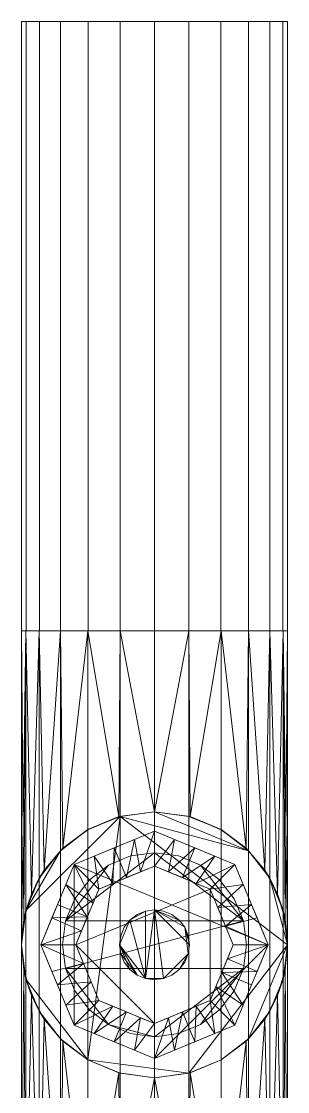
# Model space of a CAD drawing. Header units: inches. Extents: x -3326 to -59, y 8 to 1043.
# Drawn here: x -3326.14 to -3324.24, y 965.66 to 973.31 of the extents above; entities that cross this region are included whole.
import ezdxf

# ---------------------------------------------------------------- set-up
doc = ezdxf.new("R2010")
doc.units = ezdxf.units.IN
doc.header["$MEASUREMENT"] = 0
doc.layers.add('F-SPRN', color=10, linetype='Continuous', lineweight=9)
doc.layers.add('P-PIPE', color=10, linetype='Continuous', lineweight=9)

# ---------------------------------------------------------------- blocks, each defined once
blk = doc.blocks.new('Sprinkler - Pendent_up - 1_2_ Pendent-388337-05 - Fourth Level')
at = {"layer": 'F-SPRN'}
mesh = blk.add_polyface(dxfattribs=at)
corners = [(0, 0.25), (-0.0647, 0.2415), (-0.125, 0.2165), (-0.1768, 0.1768), (-0.2165, 0.125), (-0.2415, 0.0647), (-0.25, 0), (-0.2415, -0.0647), (-0.2165, -0.125), (-0.1768, -0.1768), (-0.125, -0.2165), (-0.0647, -0.2415), (0, -0.25), (0.0647, -0.2415), (0.125, -0.2165), (0.1768, -0.1768), (0.2165, -0.125), (0.2415, -0.0647), (0.25, 0), (0.2415, 0.0647), (0.2165, 0.125), (0.1768, 0.1768), (0.125, 0.2165), (0.0647, 0.2415)]
mesh.append_faces([[corners[k] for k in face] for face in [(3, 1, 2), (17, 15, 16)]], dxfattribs={"vtx0": -1})
mesh.append_faces([[corners[k] for k in face] for face in [(0, 13, 17, 18)]], dxfattribs={"vtx0": -1, "vtx1": -1, "vtx3": -1})
mesh.append_faces([[corners[k] for k in face] for face in [(11, 0, 1, 3)]], dxfattribs={"vtx0": -1, "vtx2": -1, "vtx3": -1})
mesh.append_faces([[corners[k] for k in face] for face in [(0, 11, 12, 13)]], dxfattribs={"vtx0": -1, "vtx3": -1})
mesh.append_faces([[corners[k] for k in face] for face in [(9, 10, 6)]], dxfattribs={"vtx1": -1, "vtx2": -1})
mesh.append_faces([[corners[k] for k in face] for face in [(10, 11, 3, 6), (20, 21, 0, 18)]], dxfattribs={"vtx1": -1, "vtx2": -1, "vtx3": -1})
mesh.append_faces([[corners[k] for k in face] for face in [(7, 8, 9, 6), (4, 5, 6, 3), (22, 23, 0, 21), (18, 19, 20)]], dxfattribs={"vtx2": -1})
mesh.append_faces([[corners[k] for k in face] for face in [(13, 14, 15, 17)]], dxfattribs={"vtx2": -1, "vtx3": -1})
mesh = blk.add_polyface(dxfattribs=at)
corners = [(0, 0.25, -2.125), (0.0647, 0.2415, -2.125), (0.125, 0.2165, -2.125), (0.1768, 0.1768, -2.125), (0.2165, 0.125, -2.125), (0.2415, 0.0647, -2.125), (0.25, 0, -2.125), (0.2415, -0.0647, -2.125), (0.2165, -0.125, -2.125), (0.1768, -0.1768, -2.125), (0.125, -0.2165, -2.125), (0.0647, -0.2415, -2.125), (0, -0.25, -2.125), (-0.0647, -0.2415, -2.125), (-0.125, -0.2165, -2.125), (-0.1768, -0.1768, -2.125), (-0.2165, -0.125, -2.125), (-0.2415, -0.0647, -2.125), (-0.25, 0, -2.125), (-0.2415, 0.0647, -2.125), (-0.2165, 0.125, -2.125), (-0.1768, 0.1768, -2.125), (-0.125, 0.2165, -2.125), (-0.0647, 0.2415, -2.125)]
mesh.append_faces([[corners[k] for k in face] for face in [(9, 7, 8), (13, 11, 12)]], dxfattribs={"vtx0": -1})
mesh.append_faces([[corners[k] for k in face] for face in [(4, 0, 3)]], dxfattribs={"vtx0": -1, "vtx1": -1})
mesh.append_faces([[corners[k] for k in face] for face in [(0, 11, 13, 23), (13, 18, 21)]], dxfattribs={"vtx0": -1, "vtx1": -1, "vtx2": -1})
mesh.append_faces([[corners[k] for k in face] for face in [(7, 11, 0, 4)]], dxfattribs={"vtx0": -1, "vtx1": -1, "vtx2": -1, "vtx3": -1})
mesh.append_faces([[corners[k] for k in face] for face in [(6, 7, 4, 5)]], dxfattribs={"vtx1": -1})
mesh.append_faces([[corners[k] for k in face] for face in [(13, 14, 17, 18)]], dxfattribs={"vtx1": -1, "vtx3": -1})
mesh.append_faces([[corners[k] for k in face] for face in [(15, 16, 17, 14)]], dxfattribs={"vtx2": -1})
mesh.append_faces([[corners[k] for k in face] for face in [(9, 10, 11, 7), (21, 22, 23, 13)]], dxfattribs={"vtx2": -1, "vtx3": -1})
mesh.append_faces([[corners[k] for k in face] for face in [(0, 1, 2, 3), (18, 19, 20, 21)]], dxfattribs={"vtx3": -1})
mesh = blk.add_polyface(dxfattribs=at)
corners = [(0, -0.25), (-0.0647, -0.2415), (-0.125, -0.2165), (-0.1768, -0.1768), (-0.2165, -0.125), (-0.2415, -0.0647), (-0.25, 0), (-0.2415, 0.0647), (-0.2165, 0.125), (-0.1768, 0.1768), (-0.125, 0.2165), (-0.0647, 0.2415), (0, 0.25), (0, 0.25, -2.125), (-0.0647, 0.2415, -2.125), (-0.125, 0.2165, -2.125), (-0.1768, 0.1768, -2.125), (-0.2165, 0.125, -2.125), (-0.2415, 0.0647, -2.125), (-0.25, 0, -2.125), (-0.2415, -0.0647, -2.125), (-0.2165, -0.125, -2.125), (-0.1768, -0.1768, -2.125), (-0.125, -0.2165, -2.125), (-0.0647, -0.2415, -2.125), (0, -0.25, -2.125)]
mesh.append_faces([[corners[k] for k in face] for face in [(13, 14, 11, 12), (0, 1, 24, 25)]], dxfattribs={"vtx1": -1})
mesh.append_faces([[corners[k] for k in face] for face in [(14, 15, 10, 11), (16, 17, 8, 9), (15, 16, 9, 10), (17, 18, 7, 8), (6, 7, 18, 19), (19, 20, 5, 6), (20, 21, 4, 5), (22, 23, 2, 3), (21, 22, 3, 4), (23, 24, 1, 2)]], dxfattribs={"vtx1": -1, "vtx3": -1})
mesh = blk.add_polyface(dxfattribs=at)
corners = [(0, 0.25), (0.0647, 0.2415), (0.125, 0.2165), (0.1768, 0.1768), (0.2165, 0.125), (0.2415, 0.0647), (0.25, 0), (0.2415, -0.0647), (0.2165, -0.125), (0.1768, -0.1768), (0.125, -0.2165), (0.0647, -0.2415), (0, -0.25), (0, -0.25, -2.125), (0.0647, -0.2415, -2.125), (0.125, -0.2165, -2.125), (0.1768, -0.1768, -2.125), (0.2165, -0.125, -2.125), (0.2415, -0.0647, -2.125), (0.25, 0, -2.125), (0.2415, 0.0647, -2.125), (0.2165, 0.125, -2.125), (0.1768, 0.1768, -2.125), (0.125, 0.2165, -2.125), (0.0647, 0.2415, -2.125), (0, 0.25, -2.125)]
mesh.append_faces([[corners[k] for k in face] for face in [(13, 14, 11, 12), (0, 1, 24, 25)]], dxfattribs={"vtx1": -1})
mesh.append_faces([[corners[k] for k in face] for face in [(14, 15, 10, 11), (16, 17, 8, 9), (15, 16, 9, 10), (17, 18, 7, 8), (6, 7, 18, 19), (19, 20, 5, 6), (20, 21, 4, 5), (22, 23, 2, 3), (21, 22, 3, 4), (23, 24, 1, 2)]], dxfattribs={"vtx1": -1, "vtx3": -1})
blk = doc.blocks.new('Tee - Welded - Generic - Standard-1125979-05 - Fourth Level')
at = {"layer": 'P-PIPE'}
mesh = blk.add_polyface(dxfattribs=at)
corners = [(-2.2441, -0.9508), (-2.2441, -0.9184, 0.2461), (-2.2441, -0.8234, 0.4754), (-2.2441, -0.6723, 0.6723), (-2.2441, -0.4754, 0.8234), (-2.2441, -0.2461, 0.9184), (-2.2441, 0, 0.9508), (-2.2441, 0.2461, 0.9184), (-2.2441, 0.4754, 0.8234), (-2.2441, 0.6723, 0.6723), (-2.2441, 0.8234, 0.4754), (-2.2441, 0.9184, 0.2461), (-2.2441, 0.9508), (-2.2441, 0.9184, -0.2461), (-2.2441, 0.8234, -0.4754), (-2.2441, 0.6723, -0.6723), (-2.2441, 0.4754, -0.8234), (-2.2441, 0.2461, -0.9184), (-2.2441, 0, -0.9508), (-2.2441, -0.2461, -0.9184), (-2.2441, -0.4754, -0.8234), (-2.2441, -0.6723, -0.6723), (-2.2441, -0.8234, -0.4754), (-2.2441, -0.9184, -0.2461)]
mesh.append_faces([[corners[k] for k in face] for face in [(10, 0, 7, 9)]], dxfattribs={"vtx0": -1, "vtx1": -1, "vtx2": -1})
mesh.append_faces([[corners[k] for k in face] for face in [(13, 21, 0, 10)]], dxfattribs={"vtx0": -1, "vtx1": -1, "vtx2": -1, "vtx3": -1})
mesh.append_faces([[corners[k] for k in face] for face in [(13, 16, 20, 21), (5, 7, 0, 1)]], dxfattribs={"vtx0": -1, "vtx1": -1, "vtx3": -1})
mesh.append_faces([[corners[k] for k in face] for face in [(4, 5, 3)]], dxfattribs={"vtx1": -1})
mesh.append_faces([[corners[k] for k in face] for face in [(18, 19, 20), (22, 23, 0, 21), (7, 8, 9), (5, 6, 7)]], dxfattribs={"vtx2": -1})
mesh.append_faces([[corners[k] for k in face] for face in [(16, 17, 18, 20), (1, 2, 3, 5)]], dxfattribs={"vtx2": -1, "vtx3": -1})
mesh.append_faces([[corners[k] for k in face] for face in [(13, 14, 15, 16), (10, 11, 12, 13)]], dxfattribs={"vtx3": -1})
mesh = blk.add_polyface(dxfattribs=at)
corners = [(-2.2441, 0.9508), (-2.2441, 0.9184, 0.2461), (-2.2441, 0.8234, 0.4754), (-2.2441, 0.6723, 0.6723), (-2.2441, 0.4754, 0.8234), (-2.2441, 0.2461, 0.9184), (-2.2441, 0, 0.9508), (-2.2441, -0.2461, 0.9184), (-2.2441, -0.4754, 0.8234), (-2.2441, -0.6723, 0.6723), (-2.2441, -0.8234, 0.4754), (-2.2441, -0.9184, 0.2461), (-2.2441, -0.9508), (-0.9508, -0.9508), (-0.9163, -0.9163, 0.2538), (-0.8229, -0.8229, 0.4762), (-0.6899, -0.6899, 0.6542), (-0.5329, -0.5329, 0.7874), (-0.3617, -0.3617, 0.8793), (-0.1826, -0.1826, 0.9331), (0, 0, 0.9508), (0.1826, -0.1826, 0.9331), (0.3617, -0.3617, 0.8793), (0.5329, -0.5329, 0.7874), (0.6899, -0.6899, 0.6542), (0.8229, -0.8229, 0.4762), (0.9163, -0.9163, 0.2538), (0.9508, -0.9508), (2.2441, -0.9508), (2.2441, -0.9184, 0.2461), (2.2441, -0.8234, 0.4754), (2.2441, -0.6723, 0.6723), (2.2441, -0.4754, 0.8234), (2.2441, -0.2461, 0.9184), (2.2441, 0, 0.9508), (2.2441, 0.2461, 0.9184), (2.2441, 0.4754, 0.8234), (2.2441, 0.6723, 0.6723), (2.2441, 0.8234, 0.4754), (2.2441, 0.9184, 0.2461), (2.2441, 0.9508)]
mesh.append_faces([[corners[k] for k in face] for face in [(13, 11, 12)]], dxfattribs={"vtx0": -1})
mesh.append_faces([[corners[k] for k in face] for face in [(27, 29, 26), (25, 30, 24), (11, 14, 10), (9, 17, 8), (16, 10, 15), (23, 32, 22), (21, 34, 20), (22, 33, 21), (33, 22, 32), (19, 7, 18), (7, 19, 6)]], dxfattribs={"vtx0": -1, "vtx1": -1})
mesh.append_faces([[corners[k] for k in face] for face in [(30, 25, 26), (24, 30, 31), (8, 17, 18), (21, 33, 34), (18, 7, 8), (20, 5, 6)]], dxfattribs={"vtx0": -1, "vtx2": -1})
mesh.append_faces([[corners[k] for k in face] for face in [(20, 34, 35, 5)]], dxfattribs={"vtx0": -1, "vtx2": -1, "vtx3": -1})
mesh.append_faces([[corners[k] for k in face] for face in [(28, 29, 27)]], dxfattribs={"vtx1": -1})
mesh.append_faces([[corners[k] for k in face] for face in [(29, 30, 26), (31, 32, 23), (23, 24, 31), (13, 14, 11), (14, 15, 10), (16, 17, 9), (9, 10, 16), (19, 20, 6)]], dxfattribs={"vtx1": -1, "vtx2": -1})
mesh.append_faces([[corners[k] for k in face] for face in [(38, 39, 1, 2), (36, 37, 3, 4), (37, 38, 2, 3), (35, 36, 4, 5)]], dxfattribs={"vtx1": -1, "vtx3": -1})
mesh.append_faces([[corners[k] for k in face] for face in [(39, 40, 0, 1)]], dxfattribs={"vtx3": -1})
mesh = blk.add_polyface(dxfattribs=at)
corners = [(-2.2441, -0.9508), (-2.2441, -0.9184, -0.2461), (-2.2441, -0.8234, -0.4754), (-2.2441, -0.6723, -0.6723), (-2.2441, -0.4754, -0.8234), (-2.2441, -0.2461, -0.9184), (-2.2441, 0, -0.9508), (-2.2441, 0.2461, -0.9184), (-2.2441, 0.4754, -0.8234), (-2.2441, 0.6723, -0.6723), (-2.2441, 0.8234, -0.4754), (-2.2441, 0.9184, -0.2461), (-2.2441, 0.9508), (2.2441, 0.9508), (2.2441, 0.9184, -0.2461), (2.2441, 0.8234, -0.4754), (2.2441, 0.6723, -0.6723), (2.2441, 0.4754, -0.8234), (2.2441, 0.2461, -0.9184), (2.2441, 0, -0.9508), (2.2441, -0.2461, -0.9184), (2.2441, -0.4754, -0.8234), (2.2441, -0.6723, -0.6723), (2.2441, -0.8234, -0.4754), (2.2441, -0.9184, -0.2461), (2.2441, -0.9508), (0.9508, -0.9508), (0.9163, -0.9163, -0.2538), (0.8229, -0.8229, -0.4762), (0.6899, -0.6899, -0.6542), (0.5329, -0.5329, -0.7874), (0.3617, -0.3617, -0.8793), (0.1826, -0.1826, -0.9331), (0, 0, -0.9508), (-0.1826, -0.1826, -0.9331), (-0.3617, -0.3617, -0.8793), (-0.5329, -0.5329, -0.7874), (-0.6899, -0.6899, -0.6542), (-0.8229, -0.8229, -0.4762), (-0.9163, -0.9163, -0.2538), (-0.9508, -0.9508)]
mesh.append_faces([[corners[k] for k in face] for face in [(1, 40, 0)]], dxfattribs={"vtx0": -1})
mesh.append_faces([[corners[k] for k in face] for face in [(33, 19, 32), (6, 34, 5), (32, 20, 31), (24, 27, 23), (27, 24, 26), (36, 4, 35), (3, 37, 2), (38, 2, 37), (21, 31, 20)]], dxfattribs={"vtx0": -1, "vtx1": -1})
mesh.append_faces([[corners[k] for k in face] for face in [(35, 4, 5), (6, 33, 34), (23, 28, 29), (29, 22, 23), (21, 30, 31), (23, 27, 28), (36, 3, 4), (3, 36, 37), (39, 1, 2)]], dxfattribs={"vtx0": -1, "vtx2": -1})
mesh.append_faces([[corners[k] for k in face] for face in [(19, 20, 32), (34, 35, 5), (6, 7, 33), (21, 22, 30), (29, 30, 22), (39, 40, 1), (38, 39, 2)]], dxfattribs={"vtx1": -1, "vtx2": -1})
mesh.append_faces([[corners[k] for k in face] for face in [(18, 19, 33, 7)]], dxfattribs={"vtx1": -1, "vtx2": -1, "vtx3": -1})
mesh.append_faces([[corners[k] for k in face] for face in [(15, 16, 9, 10), (14, 15, 10, 11), (16, 17, 8, 9), (17, 18, 7, 8)]], dxfattribs={"vtx1": -1, "vtx3": -1})
mesh.append_faces([[corners[k] for k in face] for face in [(12, 13, 14, 11), (24, 25, 26)]], dxfattribs={"vtx2": -1})
mesh = blk.add_polyface(dxfattribs=at)
corners = [(2.2441, -0.9508), (2.2441, -0.9184, -0.2461), (2.2441, -0.8234, -0.4754), (2.2441, -0.6723, -0.6723), (2.2441, -0.4754, -0.8234), (2.2441, -0.2461, -0.9184), (2.2441, 0, -0.9508), (2.2441, 0.2461, -0.9184), (2.2441, 0.4754, -0.8234), (2.2441, 0.6723, -0.6723), (2.2441, 0.8234, -0.4754), (2.2441, 0.9184, -0.2461), (2.2441, 0.9508), (2.2441, 0.9184, 0.2461), (2.2441, 0.8234, 0.4754), (2.2441, 0.6723, 0.6723), (2.2441, 0.4754, 0.8234), (2.2441, 0.2461, 0.9184), (2.2441, 0, 0.9508), (2.2441, -0.2461, 0.9184), (2.2441, -0.4754, 0.8234), (2.2441, -0.6723, 0.6723), (2.2441, -0.8234, 0.4754), (2.2441, -0.9184, 0.2461)]
mesh.append_faces([[corners[k] for k in face] for face in [(21, 19, 20)]], dxfattribs={"vtx0": -1})
mesh.append_faces([[corners[k] for k in face] for face in [(19, 23, 17, 18)]], dxfattribs={"vtx0": -1, "vtx1": -1})
mesh.append_faces([[corners[k] for k in face] for face in [(4, 8, 11, 3), (0, 3, 11, 23)]], dxfattribs={"vtx0": -1, "vtx1": -1, "vtx2": -1})
mesh.append_faces([[corners[k] for k in face] for face in [(11, 14, 17, 23)]], dxfattribs={"vtx0": -1, "vtx1": -1, "vtx2": -1, "vtx3": -1})
mesh.append_faces([[corners[k] for k in face] for face in [(9, 10, 11, 8), (4, 5, 6), (12, 13, 14, 11), (15, 16, 17, 14)]], dxfattribs={"vtx2": -1})
mesh.append_faces([[corners[k] for k in face] for face in [(6, 7, 8, 4), (21, 22, 23, 19)]], dxfattribs={"vtx2": -1, "vtx3": -1})
mesh.append_faces([[corners[k] for k in face] for face in [(0, 1, 2, 3)]], dxfattribs={"vtx3": -1})
mesh = blk.add_polyface(dxfattribs=at)
corners = [(-0.9508, -2.2441), (-0.9184, -2.2441, 0.2461), (-0.8234, -2.2441, 0.4754), (-0.6723, -2.2441, 0.6723), (-0.4754, -2.2441, 0.8234), (-0.2461, -2.2441, 0.9184), (0, -2.2441, 0.9508), (0.2461, -2.2441, 0.9184), (0.4754, -2.2441, 0.8234), (0.6723, -2.2441, 0.6723), (0.8234, -2.2441, 0.4754), (0.9184, -2.2441, 0.2461), (0.9508, -2.2441), (0.9508, -0.9508), (0.9163, -0.9163, 0.2538), (0.8229, -0.8229, 0.4762), (0.6899, -0.6899, 0.6542), (0.5329, -0.5329, 0.7874), (0.3617, -0.3617, 0.8793), (0.1826, -0.1826, 0.9331), (0, 0, 0.9508), (-0.1826, -0.1826, 0.9331), (-0.3617, -0.3617, 0.8793), (-0.5329, -0.5329, 0.7874), (-0.6899, -0.6899, 0.6542), (-0.8229, -0.8229, 0.4762), (-0.9163, -0.9163, 0.2538), (-0.9508, -0.9508)]
mesh.append_faces([[corners[k] for k in face] for face in [(13, 11, 12)]], dxfattribs={"vtx0": -1})
mesh.append_faces([[corners[k] for k in face] for face in [(22, 5, 21), (24, 3, 23), (8, 18, 7), (17, 9, 16)]], dxfattribs={"vtx0": -1, "vtx1": -1})
mesh.append_faces([[corners[k] for k in face] for face in [(24, 2, 3), (26, 1, 2), (22, 4, 5), (6, 20, 21), (21, 5, 6), (19, 6, 7), (16, 9, 10), (17, 8, 9), (6, 19, 20)]], dxfattribs={"vtx0": -1, "vtx2": -1})
mesh.append_faces([[corners[k] for k in face] for face in [(26, 27, 1), (3, 4, 23), (25, 26, 2), (24, 25, 2), (22, 23, 4), (10, 11, 14), (18, 19, 7), (17, 18, 8), (13, 14, 11), (15, 16, 10), (14, 15, 10)]], dxfattribs={"vtx1": -1, "vtx2": -1})
mesh.append_faces([[corners[k] for k in face] for face in [(27, 0, 1)]], dxfattribs={"vtx2": -1})
mesh = blk.add_polyface(dxfattribs=at)
corners = [(0.9508, -2.2441), (0.9184, -2.2441, -0.2461), (0.8234, -2.2441, -0.4754), (0.6723, -2.2441, -0.6723), (0.4754, -2.2441, -0.8234), (0.2461, -2.2441, -0.9184), (0, -2.2441, -0.9508), (-0.2461, -2.2441, -0.9184), (-0.4754, -2.2441, -0.8234), (-0.6723, -2.2441, -0.6723), (-0.8234, -2.2441, -0.4754), (-0.9184, -2.2441, -0.2461), (-0.9508, -2.2441), (-0.9508, -0.9508), (-0.9163, -0.9163, -0.2538), (-0.8229, -0.8229, -0.4762), (-0.6899, -0.6899, -0.6542), (-0.5329, -0.5329, -0.7874), (-0.3617, -0.3617, -0.8793), (-0.1826, -0.1826, -0.9331), (0, 0, -0.9508), (0.1826, -0.1826, -0.9331), (0.3617, -0.3617, -0.8793), (0.5329, -0.5329, -0.7874), (0.6899, -0.6899, -0.6542), (0.8229, -0.8229, -0.4762), (0.9163, -0.9163, -0.2538), (0.9508, -0.9508)]
mesh.append_faces([[corners[k] for k in face] for face in [(13, 11, 12)]], dxfattribs={"vtx0": -1})
mesh.append_faces([[corners[k] for k in face] for face in [(22, 5, 21), (24, 3, 23), (8, 18, 7), (17, 9, 16)]], dxfattribs={"vtx0": -1, "vtx1": -1})
mesh.append_faces([[corners[k] for k in face] for face in [(24, 2, 3), (26, 1, 2), (22, 4, 5), (6, 20, 21), (21, 5, 6), (19, 6, 7), (16, 9, 10), (17, 8, 9), (6, 19, 20)]], dxfattribs={"vtx0": -1, "vtx2": -1})
mesh.append_faces([[corners[k] for k in face] for face in [(0, 1, 27)]], dxfattribs={"vtx1": -1})
mesh.append_faces([[corners[k] for k in face] for face in [(26, 27, 1), (3, 4, 23), (25, 26, 2), (24, 25, 2), (22, 23, 4), (10, 11, 14), (18, 19, 7), (17, 18, 8), (13, 14, 11), (15, 16, 10), (14, 15, 10)]], dxfattribs={"vtx1": -1, "vtx2": -1})
mesh = blk.add_polyface(dxfattribs=at)
corners = [(-0.9508, -2.2441), (-0.9184, -2.2441, -0.2461), (-0.8234, -2.2441, -0.4754), (-0.6723, -2.2441, -0.6723), (-0.4754, -2.2441, -0.8234), (-0.2461, -2.2441, -0.9184), (0, -2.2441, -0.9508), (0.2461, -2.2441, -0.9184), (0.4754, -2.2441, -0.8234), (0.6723, -2.2441, -0.6723), (0.8234, -2.2441, -0.4754), (0.9184, -2.2441, -0.2461), (0.9508, -2.2441), (0.9184, -2.2441, 0.2461), (0.8234, -2.2441, 0.4754), (0.6723, -2.2441, 0.6723), (0.4754, -2.2441, 0.8234), (0.2461, -2.2441, 0.9184), (0, -2.2441, 0.9508), (-0.2461, -2.2441, 0.9184), (-0.4754, -2.2441, 0.8234), (-0.6723, -2.2441, 0.6723), (-0.8234, -2.2441, 0.4754), (-0.9184, -2.2441, 0.2461)]
mesh.append_faces([[corners[k] for k in face] for face in [(6, 4, 5), (21, 19, 20)]], dxfattribs={"vtx0": -1})
mesh.append_faces([[corners[k] for k in face] for face in [(23, 6, 11, 14), (23, 14, 17, 19)]], dxfattribs={"vtx0": -1, "vtx1": -1, "vtx2": -1, "vtx3": -1})
mesh.append_faces([[corners[k] for k in face] for face in [(6, 23, 3, 4)]], dxfattribs={"vtx0": -1, "vtx1": -1, "vtx3": -1})
mesh.append_faces([[corners[k] for k in face] for face in [(3, 23, 0)]], dxfattribs={"vtx0": -1, "vtx2": -1})
mesh.append_faces([[corners[k] for k in face] for face in [(16, 17, 14, 15)]], dxfattribs={"vtx1": -1})
mesh.append_faces([[corners[k] for k in face] for face in [(12, 13, 14, 11), (17, 18, 19)]], dxfattribs={"vtx2": -1})
mesh.append_faces([[corners[k] for k in face] for face in [(9, 10, 11, 6), (21, 22, 23, 19)]], dxfattribs={"vtx2": -1, "vtx3": -1})
mesh.append_faces([[corners[k] for k in face] for face in [(6, 7, 8, 9), (0, 1, 2, 3)]], dxfattribs={"vtx3": -1})
blk = doc.blocks.new('Transition - Generic - Plumbing-CW-1022941-05 - Fourth Level')
at = {"layer": 'P-PIPE'}
mesh = blk.add_polyface(dxfattribs=at)
corners = [(0, -0.8125), (0, -0.5745, 0.5745), (0, 0, 0.8125), (0, 0.5745, 0.5745), (0, 0.8125), (0, 0.5745, -0.5745), (0, 0, -0.8125), (0, -0.5745, -0.5745)]
mesh.append_faces([[corners[k] for k in face] for face in [(5, 3, 4)]], dxfattribs={"vtx0": -1})
mesh.append_faces([[corners[k] for k in face] for face in [(0, 3, 5, 6)]], dxfattribs={"vtx0": -1, "vtx1": -1, "vtx3": -1})
mesh.append_faces([[corners[k] for k in face] for face in [(2, 3, 0, 1), (7, 0, 6)]], dxfattribs={"vtx1": -1})
mesh = blk.add_polyface(dxfattribs=at)
corners = [(0, -0.8125), (0, -0.5745, -0.5745), (0, 0, -0.8125), (0, 0.5745, -0.5745), (0, 0.8125), (0.4063, 0.5625), (0.4063, 0.3977, -0.3977), (0.4063, 0, -0.5625), (0.4063, -0.3977, -0.3977), (0.4063, -0.5625), (0.4063, 0.4523, -0.2661), (0, 0.6935, -0.2873), (0, 0.7329, -0.1922), (0, 0.2873, -0.6935), (0.4063, 0.1989, -0.4801), (0.4063, 0.0994, -0.5213), (0.4063, -0.4801, -0.1989), (0, -0.6935, -0.2873), (0, -0.634, -0.4309), (0.4063, -0.1989, -0.4801), (0, -0.2873, -0.6935), (0, -0.1436, -0.753), (0, 0.634, -0.4309), (0.4063, 0.5074, -0.1331), (0, 0.4309, -0.634), (0.4063, 0.2983, -0.4389), (0, 0.1436, -0.753), (0, -0.7329, -0.1922), (0.4063, -0.5213, -0.0994), (0.4063, -0.4389, -0.2983), (0, -0.4309, -0.634), (0.4063, -0.2983, -0.4389), (0.4063, -0.0994, -0.5213)]
mesh.append_faces([[corners[k] for k in face] for face in [(23, 4, 5)]], dxfattribs={"vtx0": -1})
mesh.append_faces([[corners[k] for k in face] for face in [(4, 23, 12), (14, 24, 25), (6, 22, 10), (13, 15, 26), (29, 1, 8), (16, 18, 29), (1, 29, 18), (19, 21, 32), (7, 26, 15), (2, 32, 21), (22, 6, 3), (10, 11, 23), (3, 25, 24), (15, 13, 14), (18, 16, 17), (20, 31, 30), (21, 19, 20)]], dxfattribs={"vtx0": -1, "vtx1": -1})
mesh.append_faces([[corners[k] for k in face] for face in [(14, 13, 24), (7, 2, 26), (3, 6, 25), (23, 11, 12), (2, 7, 32), (27, 16, 28), (8, 1, 30)]], dxfattribs={"vtx0": -1, "vtx2": -1})
mesh.append_faces([[corners[k] for k in face] for face in [(9, 0, 28)]], dxfattribs={"vtx1": -1})
mesh.append_faces([[corners[k] for k in face] for face in [(27, 17, 16), (19, 31, 20), (31, 8, 30), (22, 11, 10), (0, 27, 28)]], dxfattribs={"vtx1": -1, "vtx2": -1})
mesh = blk.add_polyface(dxfattribs=at)
corners = [(0, 0.8125), (0, 0.5745, 0.5745), (0, 0, 0.8125), (0, -0.5745, 0.5745), (0, -0.8125), (0.4063, -0.5625), (0.4063, -0.3977, 0.3977), (0.4063, 0, 0.5625), (0.4063, 0.3977, 0.3977), (0.4063, 0.5625), (0.4063, -0.4523, 0.2661), (0, -0.6935, 0.2873), (0, -0.7329, 0.1922), (0, -0.2873, 0.6935), (0.4063, -0.1989, 0.4801), (0.4063, -0.0994, 0.5213), (0.4063, 0.4801, 0.1989), (0, 0.6935, 0.2873), (0, 0.634, 0.4309), (0.4063, 0.1989, 0.4801), (0, 0.2873, 0.6935), (0, 0.1436, 0.753), (0, -0.634, 0.4309), (0.4063, -0.5074, 0.1331), (0, -0.4309, 0.634), (0.4063, -0.2983, 0.4389), (0, -0.1436, 0.753), (0, 0.7329, 0.1922), (0.4063, 0.5213, 0.0994), (0.4063, 0.4389, 0.2983), (0, 0.4309, 0.634), (0.4063, 0.2983, 0.4389), (0.4063, 0.0994, 0.5213)]
mesh.append_faces([[corners[k] for k in face] for face in [(23, 4, 5)]], dxfattribs={"vtx0": -1})
mesh.append_faces([[corners[k] for k in face] for face in [(4, 23, 12), (14, 24, 25), (6, 22, 10), (13, 15, 26), (29, 1, 8), (16, 18, 29), (1, 29, 18), (19, 21, 32), (7, 26, 15), (2, 32, 21), (22, 6, 3), (10, 11, 23), (3, 25, 24), (15, 13, 14), (18, 16, 17), (20, 31, 30), (21, 19, 20)]], dxfattribs={"vtx0": -1, "vtx1": -1})
mesh.append_faces([[corners[k] for k in face] for face in [(14, 13, 24), (7, 2, 26), (3, 6, 25), (23, 11, 12), (2, 7, 32), (27, 16, 28), (8, 1, 30)]], dxfattribs={"vtx0": -1, "vtx2": -1})
mesh.append_faces([[corners[k] for k in face] for face in [(9, 0, 28)]], dxfattribs={"vtx1": -1})
mesh.append_faces([[corners[k] for k in face] for face in [(27, 17, 16), (19, 31, 20), (31, 8, 30), (22, 11, 10), (0, 27, 28)]], dxfattribs={"vtx1": -1, "vtx2": -1})
mesh = blk.add_polyface(dxfattribs=at)
corners = [(0.4063, -0.5625), (0.4063, -0.3977, -0.3977), (0.4063, 0, -0.5625), (0.4063, 0.3977, -0.3977), (0.4063, 0.5625), (0.4063, 0.3977, 0.3977), (0.4063, 0, 0.5625), (0.4063, -0.3977, 0.3977)]
mesh.append_faces([[corners[k] for k in face] for face in [(4, 7, 1, 2)]], dxfattribs={"vtx0": -1, "vtx1": -1, "vtx3": -1})
mesh.append_faces([[corners[k] for k in face] for face in [(3, 4, 2)]], dxfattribs={"vtx1": -1})
mesh.append_faces([[corners[k] for k in face] for face in [(5, 6, 7, 4), (7, 0, 1)]], dxfattribs={"vtx2": -1})

msp = doc.modelspace()

# ---------------------------------------------------------------- linework, layer by layer
at = {"layer": 'F-SPRN', "color": 1}
for p, q in [((-3325.1909, 968.9536, 964), (-3325.1909, 973.3125, 964)), ((-3325.1909, 968.9536, 964), (-3325.1909, 973.3125, 964)), ((-3325.1909, 968.9536, 964), (-3325.1909, 964.4654, 964)), ((-3325.1909, 966.7095, 961.3497), (-3325.1909, 966.7095, 959)), ((-3325.1909, 966.7095, 961.3497), (-3325.1909, 966.7095, 959)), ((-3325.1909, 966.7095, 961.7559), (-3325.1909, 966.7095, 964)), ((-3325.1909, 966.7095, 961.7559), (-3325.1909, 966.7095, 961.3497))]:
    msp.add_line(p, q, dxfattribs=at)

# ---------------------------------------------------------------- block references
at = {"layer": 'F-SPRN', "color": 1, "extrusion": (-1, 0, 0)}
msp.add_blockref('Tee - Welded - Generic - Standard-1125979-05 - Fourth Level', (-966.7095, 964, 3325.1909), dxfattribs=at)
at = {"layer": 'F-SPRN', "color": 1, "extrusion": (0, 1, 0), "rotation": 270}
msp.add_blockref('Transition - Generic - Plumbing-CW-1022941-05 - Fourth Level', (3325.1909, 961.7559, 966.7095), dxfattribs=at)
at = {"layer": 'F-SPRN', "color": 1}
msp.add_blockref('Sprinkler - Pendent_up - 1_2_ Pendent-388337-05 - Fourth Level', (-3325.1909, 966.7095, 959), dxfattribs=at)

# ---------------------------------------------------------------- meshes
mesh = msp.add_polyface(dxfattribs=at)
corners = [(-3324.241, 973.3125, 964), (-3324.2732, 973.3125, 963.7541), (-3324.368, 973.3125, 963.525), (-3324.5193, 973.3125, 963.3282), (-3324.7159, 973.3125, 963.1772), (-3324.9448, 973.3125, 963.0824), (-3325.1909, 973.3125, 963.05), (-3325.4366, 973.3125, 963.0824), (-3325.6659, 973.3125, 963.1772), (-3325.8625, 973.3125, 963.3282), (-3326.0134, 973.3125, 963.525), (-3326.1086, 973.3125, 963.7541), (-3326.1409, 973.3125, 964), (-3326.1086, 973.3125, 964.2458), (-3326.0134, 973.3125, 964.475), (-3325.8625, 973.3125, 964.6718), (-3325.6659, 973.3125, 964.8227), (-3325.4366, 973.3125, 964.9177), (-3325.1909, 973.3125, 964.95), (-3324.9448, 973.3125, 964.9177), (-3324.7159, 973.3125, 964.8227), (-3324.5193, 973.3125, 964.6718), (-3324.368, 973.3125, 964.475), (-3324.2732, 973.3125, 964.2458)]
mesh.append_faces([[corners[k] for k in face] for face in [(11, 9, 10), (6, 4, 5)]], dxfattribs={"vtx0": -1, "color": 1})
mesh.append_faces([[corners[k] for k in face] for face in [(4, 8, 0, 3)]], dxfattribs={"vtx0": -1, "vtx1": -1, "vtx2": -1, "color": 1})
mesh.append_faces([[corners[k] for k in face] for face in [(0, 8, 12, 20)]], dxfattribs={"vtx0": -1, "vtx1": -1, "vtx2": -1, "vtx3": -1, "color": 1})
mesh.append_faces([[corners[k] for k in face] for face in [(12, 8, 9, 11), (0, 20, 21)]], dxfattribs={"vtx0": -1, "vtx2": -1, "color": 1})
mesh.append_faces([[corners[k] for k in face] for face in [(12, 15, 16, 20)]], dxfattribs={"vtx0": -1, "vtx2": -1, "vtx3": -1, "color": 1})
mesh.append_faces([[corners[k] for k in face] for face in [(1, 2, 3, 0), (13, 14, 15, 12), (18, 19, 20)]], dxfattribs={"vtx2": -1, "color": 1})
mesh.append_faces([[corners[k] for k in face] for face in [(6, 7, 8, 4), (16, 17, 18, 20)]], dxfattribs={"vtx2": -1, "vtx3": -1, "color": 1})
mesh.append_faces([[corners[k] for k in face] for face in [(21, 22, 23, 0)]], dxfattribs={"vtx3": -1, "color": 1})
mesh = msp.add_polyface(dxfattribs=at)
corners = [(-3326.1409, 968.9536, 964), (-3326.1086, 968.9536, 964.2458), (-3326.0134, 968.9536, 964.475), (-3325.8625, 968.9536, 964.6718), (-3325.6659, 968.9536, 964.8227), (-3325.4366, 968.9536, 964.9177), (-3325.1909, 968.9536, 964.95), (-3325.1909, 973.3125, 964.95), (-3325.4366, 973.3125, 964.9177), (-3325.6659, 973.3125, 964.8227), (-3325.8625, 973.3125, 964.6718), (-3326.0134, 973.3125, 964.475), (-3326.1086, 973.3125, 964.2458), (-3326.1409, 973.3125, 964)]
mesh.append_faces([[corners[k] for k in face] for face in [(7, 8, 5, 6)]], dxfattribs={"vtx1": -1, "color": 1})
mesh.append_faces([[corners[k] for k in face] for face in [(8, 9, 4, 5), (3, 4, 9, 10), (11, 12, 1, 2), (2, 3, 10, 11)]], dxfattribs={"vtx1": -1, "vtx3": -1, "color": 1})
mesh.append_faces([[corners[k] for k in face] for face in [(12, 13, 0, 1)]], dxfattribs={"vtx3": -1, "color": 1})
mesh = msp.add_polyface(dxfattribs=at)
corners = [(-3325.1909, 968.9536, 963.05), (-3325.4366, 968.9536, 963.0824), (-3325.6659, 968.9536, 963.1772), (-3325.8625, 968.9536, 963.3282), (-3326.0134, 968.9536, 963.525), (-3326.1086, 968.9536, 963.7541), (-3326.1409, 968.9536, 964), (-3326.1409, 973.3125, 964), (-3326.1086, 973.3125, 963.7541), (-3326.0134, 973.3125, 963.525), (-3325.8625, 973.3125, 963.3282), (-3325.6659, 973.3125, 963.1772), (-3325.4366, 973.3125, 963.0824), (-3325.1909, 973.3125, 963.05)]
mesh.append_faces([[corners[k] for k in face] for face in [(7, 8, 5, 6)]], dxfattribs={"vtx1": -1, "color": 1})
mesh.append_faces([[corners[k] for k in face] for face in [(8, 9, 4, 5), (3, 4, 9, 10), (11, 12, 1, 2), (2, 3, 10, 11)]], dxfattribs={"vtx1": -1, "vtx3": -1, "color": 1})
mesh.append_faces([[corners[k] for k in face] for face in [(12, 13, 0, 1)]], dxfattribs={"vtx3": -1, "color": 1})
mesh = msp.add_polyface(dxfattribs=at)
corners = [(-3325.1909, 968.9536, 964.95), (-3324.9448, 968.9536, 964.9177), (-3324.7159, 968.9536, 964.8227), (-3324.5193, 968.9536, 964.6718), (-3324.368, 968.9536, 964.475), (-3324.2732, 968.9536, 964.2458), (-3324.241, 968.9536, 964), (-3324.241, 973.3125, 964), (-3324.2732, 973.3125, 964.2458), (-3324.368, 973.3125, 964.475), (-3324.5193, 973.3125, 964.6718), (-3324.7159, 973.3125, 964.8227), (-3324.9448, 973.3125, 964.9177), (-3325.1909, 973.3125, 964.95)]
mesh.append_faces([[corners[k] for k in face] for face in [(7, 8, 5, 6)]], dxfattribs={"vtx1": -1, "color": 1})
mesh.append_faces([[corners[k] for k in face] for face in [(8, 9, 4, 5), (3, 4, 9, 10), (11, 12, 1, 2), (2, 3, 10, 11)]], dxfattribs={"vtx1": -1, "vtx3": -1, "color": 1})
mesh.append_faces([[corners[k] for k in face] for face in [(12, 13, 0, 1)]], dxfattribs={"vtx3": -1, "color": 1})
mesh = msp.add_polyface(dxfattribs=at)
corners = [(-3324.241, 968.9536, 964), (-3324.2732, 968.9536, 963.7541), (-3324.368, 968.9536, 963.525), (-3324.5193, 968.9536, 963.3282), (-3324.7159, 968.9536, 963.1772), (-3324.9448, 968.9536, 963.0824), (-3325.1909, 968.9536, 963.05), (-3325.1909, 973.3125, 963.05), (-3324.9448, 973.3125, 963.0824), (-3324.7159, 973.3125, 963.1772), (-3324.5193, 973.3125, 963.3282), (-3324.368, 973.3125, 963.525), (-3324.2732, 973.3125, 963.7541), (-3324.241, 973.3125, 964)]
mesh.append_faces([[corners[k] for k in face] for face in [(7, 8, 5, 6)]], dxfattribs={"vtx1": -1, "color": 1})
mesh.append_faces([[corners[k] for k in face] for face in [(8, 9, 4, 5), (3, 4, 9, 10), (11, 12, 1, 2), (2, 3, 10, 11)]], dxfattribs={"vtx1": -1, "vtx3": -1, "color": 1})
mesh.append_faces([[corners[k] for k in face] for face in [(12, 13, 0, 1)]], dxfattribs={"vtx3": -1, "color": 1})
mesh = msp.add_polyface(dxfattribs=at)
corners = [(-3324.241, 968.9536, 964), (-3324.2732, 968.9536, 964.2458), (-3324.368, 968.9536, 964.475), (-3324.5193, 968.9536, 964.6718), (-3324.7159, 968.9536, 964.8227), (-3324.9448, 968.9536, 964.9177), (-3325.1909, 968.9536, 964.95), (-3325.4366, 968.9536, 964.9177), (-3325.6659, 968.9536, 964.8227), (-3325.8625, 968.9536, 964.6718), (-3326.0134, 968.9536, 964.475), (-3326.1086, 968.9536, 964.2458), (-3326.1409, 968.9536, 964), (-3326.1086, 968.9536, 963.7541), (-3326.0134, 968.9536, 963.525), (-3325.8625, 968.9536, 963.3282), (-3325.6659, 968.9536, 963.1772), (-3325.4366, 968.9536, 963.0824), (-3325.1909, 968.9536, 963.05), (-3324.9448, 968.9536, 963.0824), (-3324.7159, 968.9536, 963.1772), (-3324.5193, 968.9536, 963.3282), (-3324.368, 968.9536, 963.525), (-3324.2732, 968.9536, 963.7541)]
mesh.append_faces([[corners[k] for k in face] for face in [(16, 0, 12)]], dxfattribs={"vtx0": -1, "vtx1": -1, "vtx2": -1, "color": 1})
mesh.append_faces([[corners[k] for k in face] for face in [(20, 0, 16, 18)]], dxfattribs={"vtx0": -1, "vtx1": -1, "vtx2": -1, "vtx3": -1, "color": 1})
mesh.append_faces([[corners[k] for k in face] for face in [(0, 20, 21)]], dxfattribs={"vtx0": -1, "vtx2": -1, "color": 1})
mesh.append_faces([[corners[k] for k in face] for face in [(0, 3, 4, 12)]], dxfattribs={"vtx0": -1, "vtx2": -1, "vtx3": -1, "color": 1})
mesh.append_faces([[corners[k] for k in face] for face in [(17, 18, 16), (14, 15, 13), (19, 20, 18)]], dxfattribs={"vtx1": -1, "color": 1})
mesh.append_faces([[corners[k] for k in face] for face in [(8, 9, 12, 4)]], dxfattribs={"vtx1": -1, "vtx2": -1, "vtx3": -1, "color": 1})
mesh.append_faces([[corners[k] for k in face] for face in [(15, 16, 12, 13)]], dxfattribs={"vtx1": -1, "vtx3": -1, "color": 1})
mesh.append_faces([[corners[k] for k in face] for face in [(1, 2, 3, 0), (4, 5, 6)]], dxfattribs={"vtx2": -1, "color": 1})
mesh.append_faces([[corners[k] for k in face] for face in [(6, 7, 8, 4)]], dxfattribs={"vtx2": -1, "vtx3": -1, "color": 1})
mesh.append_faces([[corners[k] for k in face] for face in [(21, 22, 23, 0), (9, 10, 11, 12)]], dxfattribs={"vtx3": -1, "color": 1})
mesh = msp.add_polyface(dxfattribs=at)
corners = [(-3324.5332, 966.7095, 961.3497), (-3324.5559, 966.8797, 961.3497), (-3324.6215, 967.0383, 961.3497), (-3324.7258, 967.1744, 961.3497), (-3324.8621, 967.2789, 961.3497), (-3325.0206, 967.3446, 961.3497), (-3325.1909, 967.3671, 961.3497), (-3325.3612, 967.3446, 961.3497), (-3325.5198, 967.2789, 961.3497), (-3325.6556, 967.1744, 961.3497), (-3325.7604, 967.0383, 961.3497), (-3325.8259, 966.8797, 961.3497), (-3325.8483, 966.7095, 961.3497), (-3325.8259, 966.5393, 961.3497), (-3325.7604, 966.3808, 961.3497), (-3325.6556, 966.2446, 961.3497), (-3325.5198, 966.1401, 961.3497), (-3325.3612, 966.0744, 961.3497), (-3325.1909, 966.052, 961.3497), (-3325.0206, 966.0744, 961.3497), (-3324.8621, 966.1401, 961.3497), (-3324.7258, 966.2446, 961.3497), (-3324.6215, 966.3808, 961.3497), (-3324.5559, 966.5393, 961.3497)]
mesh.append_faces([[corners[k] for k in face] for face in [(1, 13, 23, 0), (13, 1, 11, 12)]], dxfattribs={"vtx0": -1, "vtx1": -1, "color": 1})
mesh.append_faces([[corners[k] for k in face] for face in [(6, 11, 1)]], dxfattribs={"vtx0": -1, "vtx1": -1, "vtx2": -1, "color": 1})
mesh.append_faces([[corners[k] for k in face] for face in [(18, 23, 13, 16)]], dxfattribs={"vtx0": -1, "vtx1": -1, "vtx2": -1, "vtx3": -1, "color": 1})
mesh.append_faces([[corners[k] for k in face] for face in [(15, 16, 13, 14)]], dxfattribs={"vtx1": -1, "color": 1})
mesh.append_faces([[corners[k] for k in face] for face in [(21, 22, 23, 20), (16, 17, 18)]], dxfattribs={"vtx2": -1, "color": 1})
mesh.append_faces([[corners[k] for k in face] for face in [(18, 19, 20, 23), (4, 5, 6, 1), (6, 7, 8, 11)]], dxfattribs={"vtx2": -1, "vtx3": -1, "color": 1})
mesh.append_faces([[corners[k] for k in face] for face in [(1, 2, 3, 4), (8, 9, 10, 11)]], dxfattribs={"vtx3": -1, "color": 1})
mesh = msp.add_polyface(dxfattribs=at)
corners = [(-3324.5332, 966.7095, 959), (-3324.5559, 966.5393, 959), (-3324.6215, 966.3808, 959), (-3324.7258, 966.2446, 959), (-3324.8621, 966.1401, 959), (-3325.0206, 966.0744, 959), (-3325.1909, 966.052, 959), (-3325.3612, 966.0744, 959), (-3325.5198, 966.1401, 959), (-3325.6556, 966.2446, 959), (-3325.7604, 966.3808, 959), (-3325.8259, 966.5393, 959), (-3325.8483, 966.7095, 959), (-3325.8259, 966.8797, 959), (-3325.7604, 967.0383, 959), (-3325.6556, 967.1744, 959), (-3325.5198, 967.2789, 959), (-3325.3612, 967.3446, 959), (-3325.1909, 967.3671, 959), (-3325.0206, 967.3446, 959), (-3324.8621, 967.2789, 959), (-3324.7258, 967.1744, 959), (-3324.6215, 967.0383, 959), (-3324.5559, 966.8797, 959)]
mesh.append_faces([[corners[k] for k in face] for face in [(11, 8, 9, 10)]], dxfattribs={"vtx0": -1, "color": 1})
mesh.append_faces([[corners[k] for k in face] for face in [(1, 11, 23, 0), (13, 23, 11, 12)]], dxfattribs={"vtx0": -1, "vtx1": -1, "color": 1})
mesh.append_faces([[corners[k] for k in face] for face in [(23, 13, 18)]], dxfattribs={"vtx0": -1, "vtx1": -1, "vtx2": -1, "color": 1})
mesh.append_faces([[corners[k] for k in face] for face in [(11, 1, 6, 8)]], dxfattribs={"vtx0": -1, "vtx1": -1, "vtx2": -1, "vtx3": -1, "color": 1})
mesh.append_faces([[corners[k] for k in face] for face in [(21, 22, 23, 20), (14, 15, 16, 13), (6, 7, 8)]], dxfattribs={"vtx2": -1, "color": 1})
mesh.append_faces([[corners[k] for k in face] for face in [(4, 5, 6, 1), (18, 19, 20, 23), (16, 17, 18, 13)]], dxfattribs={"vtx2": -1, "vtx3": -1, "color": 1})
mesh.append_faces([[corners[k] for k in face] for face in [(1, 2, 3, 4)]], dxfattribs={"vtx3": -1, "color": 1})
mesh = msp.add_polyface(dxfattribs=at)
corners = [(-3325.8483, 966.7095, 961.3497), (-3325.8259, 966.8797, 961.3497), (-3325.7604, 967.0383, 961.3497), (-3325.6556, 967.1744, 961.3497), (-3325.5198, 967.2789, 961.3497), (-3325.3612, 967.3446, 961.3497), (-3325.1909, 967.3671, 961.3497), (-3325.1909, 967.3671, 959), (-3325.3612, 967.3446, 959), (-3325.5198, 967.2789, 959), (-3325.6556, 967.1744, 959), (-3325.7604, 967.0383, 959), (-3325.8259, 966.8797, 959), (-3325.8483, 966.7095, 959)]
mesh.append_faces([[corners[k] for k in face] for face in [(7, 8, 5, 6)]], dxfattribs={"vtx1": -1, "color": 1})
mesh.append_faces([[corners[k] for k in face] for face in [(8, 9, 4, 5), (3, 4, 9, 10), (11, 12, 1, 2), (2, 3, 10, 11)]], dxfattribs={"vtx1": -1, "vtx3": -1, "color": 1})
mesh.append_faces([[corners[k] for k in face] for face in [(12, 13, 0, 1)]], dxfattribs={"vtx3": -1, "color": 1})
mesh = msp.add_polyface(dxfattribs=at)
corners = [(-3325.1909, 967.3671, 961.3497), (-3325.0206, 967.3446, 961.3497), (-3324.8621, 967.2789, 961.3497), (-3324.7258, 967.1744, 961.3497), (-3324.6215, 967.0383, 961.3497), (-3324.5559, 966.8797, 961.3497), (-3324.5332, 966.7095, 961.3497), (-3324.5332, 966.7095, 959), (-3324.5559, 966.8797, 959), (-3324.6215, 967.0383, 959), (-3324.7258, 967.1744, 959), (-3324.8621, 967.2789, 959), (-3325.0206, 967.3446, 959), (-3325.1909, 967.3671, 959)]
mesh.append_faces([[corners[k] for k in face] for face in [(5, 8, 9, 4)]], dxfattribs={"vtx0": -1, "vtx2": -1, "color": 1})
mesh.append_faces([[corners[k] for k in face] for face in [(3, 4, 9, 10), (11, 12, 1, 2), (2, 3, 10, 11)]], dxfattribs={"vtx1": -1, "vtx3": -1, "color": 1})
mesh.append_faces([[corners[k] for k in face] for face in [(6, 7, 8, 5)]], dxfattribs={"vtx2": -1, "color": 1})
mesh.append_faces([[corners[k] for k in face] for face in [(12, 13, 0, 1)]], dxfattribs={"vtx3": -1, "color": 1})
mesh = msp.add_polyface(dxfattribs=at)
corners = [(-3325.1909, 966.052, 961.3497), (-3325.3612, 966.0744, 961.3497), (-3325.5198, 966.1401, 961.3497), (-3325.6556, 966.2446, 961.3497), (-3325.7604, 966.3808, 961.3497), (-3325.8259, 966.5393, 961.3497), (-3325.8483, 966.7095, 961.3497), (-3325.8483, 966.7095, 959), (-3325.8259, 966.5393, 959), (-3325.7604, 966.3808, 959), (-3325.6556, 966.2446, 959), (-3325.5198, 966.1401, 959), (-3325.3612, 966.0744, 959), (-3325.1909, 966.052, 959)]
mesh.append_faces([[corners[k] for k in face] for face in [(7, 8, 5, 6)]], dxfattribs={"vtx1": -1, "color": 1})
mesh.append_faces([[corners[k] for k in face] for face in [(8, 9, 4, 5), (3, 4, 9, 10), (11, 12, 1, 2), (2, 3, 10, 11)]], dxfattribs={"vtx1": -1, "vtx3": -1, "color": 1})
mesh.append_faces([[corners[k] for k in face] for face in [(12, 13, 0, 1)]], dxfattribs={"vtx3": -1, "color": 1})
mesh = msp.add_polyface(dxfattribs=at)
corners = [(-3324.5332, 966.7095, 961.3497), (-3324.5559, 966.5393, 961.3497), (-3324.6215, 966.3808, 961.3497), (-3324.7258, 966.2446, 961.3497), (-3324.8621, 966.1401, 961.3497), (-3325.0206, 966.0744, 961.3497), (-3325.1909, 966.052, 961.3497), (-3325.1909, 966.052, 959), (-3325.0206, 966.0744, 959), (-3324.8621, 966.1401, 959), (-3324.7258, 966.2446, 959), (-3324.6215, 966.3808, 959), (-3324.5559, 966.5393, 959), (-3324.5332, 966.7095, 959)]
mesh.append_faces([[corners[k] for k in face] for face in [(7, 8, 5, 6)]], dxfattribs={"vtx1": -1, "color": 1})
mesh.append_faces([[corners[k] for k in face] for face in [(8, 9, 4, 5), (3, 4, 9, 10), (11, 12, 1, 2), (2, 3, 10, 11)]], dxfattribs={"vtx1": -1, "vtx3": -1, "color": 1})
mesh.append_faces([[corners[k] for k in face] for face in [(12, 13, 0, 1)]], dxfattribs={"vtx3": -1, "color": 1})

doc.saveas('drawing.dxf')
